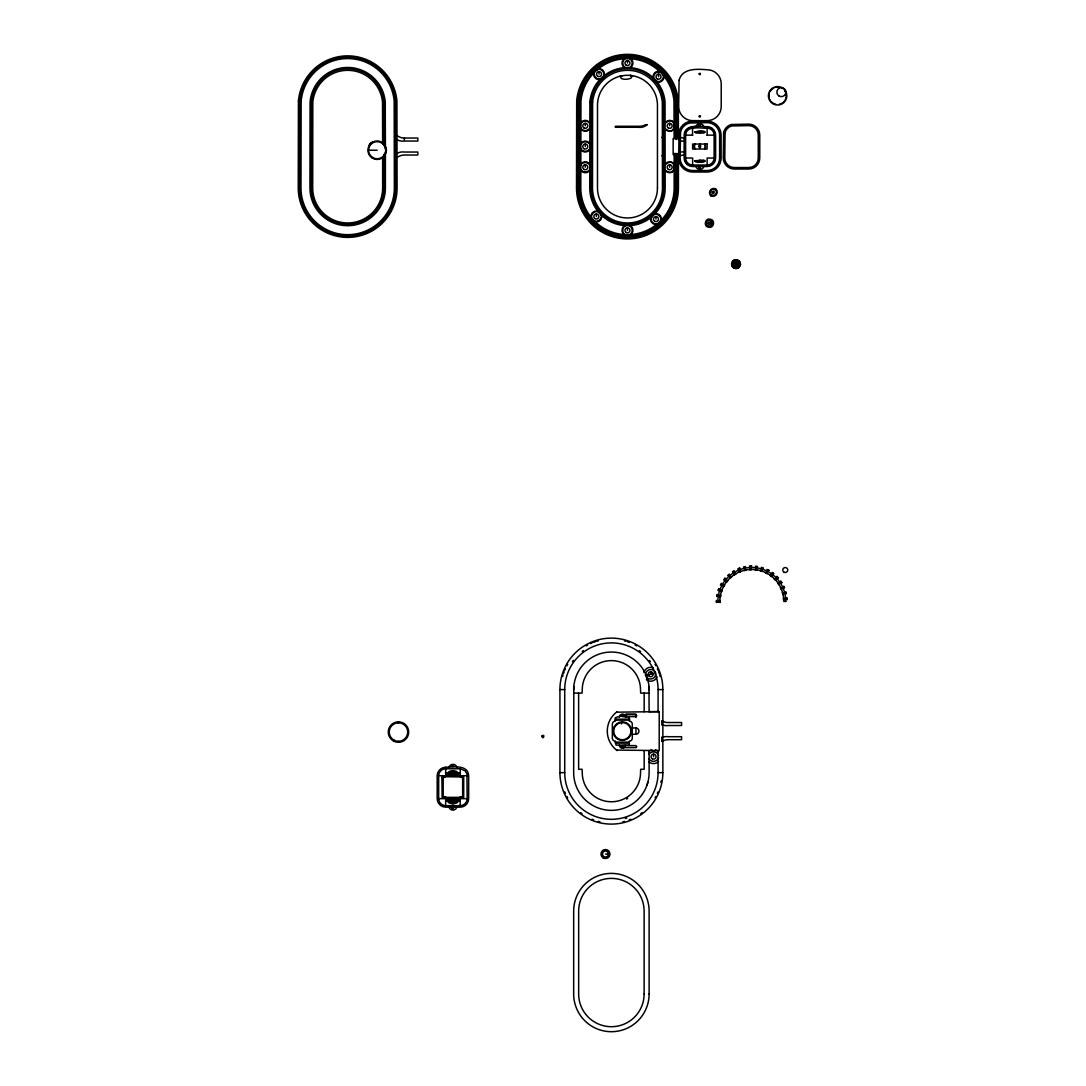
<?xml version="1.0" encoding="UTF-8"?>
<svg xmlns="http://www.w3.org/2000/svg" width="1086" height="1086" viewBox="0 0 1086 1086"><rect width="100%" height="100%" fill="white"/><g stroke="black" fill="none" stroke-linecap="round" stroke-linejoin="round"><path stroke-width="1.5" d="M644.161 750.67L644.161 769.295L640.672 769.295L640.414 775.173A29.132 29.132 0 0 1 611.391 801.767A29.132 29.132 0 0 1 582.367 775.173L582.11 769.295L578.621 769.295L578.621 693.112M644.161 711.737L644.161 693.112M649.116 750.643L649.116 772.635A37.725 37.725 0 0 1 611.391 810.36A37.725 37.725 0 0 1 573.666 772.635L573.815 686.488M621.382 723.928L621.762 723.222M659.351 223.064L659.718 222.671M445.681 773.178L450.921 772.675A1.996 1.996 0 0 1 452.916 770.68A1.996 1.996 0 0 1 454.925 772.675L460.26 773.178M447.921 772.675C449.265 770.083 456.582 770.083 457.912 772.675M460.165 801.156L454.925 801.658A1.996 1.996 0 0 1 452.916 803.654A1.996 1.996 0 0 1 450.921 801.658L445.681 801.156M684.791 135.085L685.049 133.103A7.846 7.846 0 0 1 690.601 127.551L697.429 127.293M685.633 135.139C686.461 124.659 700.579 128.637 707.122 128.134A6.991 6.991 0 0 1 714.113 135.139L714.113 158.04A6.991 6.991 0 0 1 707.122 165.031L692.637 165.031A6.991 6.991 0 0 1 685.633 158.04L685.633 135.139L692.637 135.139M708.153 223.241C708.099 221.368 711.181 221.775 710.651 223.567C710.217 225.983 706.253 222.806 709.416 223.241M645.546 675.234L646.564 677.447M659.582 221.938C664.523 217.051 654.491 210.67 652.089 216.576C648.627 221.137 655.034 225.807 658.971 223.309M628.699 58.02C632.934 59.635 633.64 65.825 629.161 67.956M628.699 225.291C632.975 226.879 633.64 233.137 629.161 235.241M646.835 785.531L647.826 782.395M601.59 78.694L601.468 77.961L602.092 78.368M590.282 127.361C588.178 131.8 582.585 131.406 580.453 127.768M590.282 148.076C588.164 152.488 582.612 152.135 580.453 148.483M590.282 168.792C588.096 173.244 582.612 172.81 580.453 169.185M625.767 67.956C621.368 65.947 621.966 59.554 626.242 58.02M625.767 235.228C621.45 233.137 621.898 226.893 626.242 225.291M601.196 214.553C602.676 219.345 596.567 223.567 592.617 220.064M602.038 77.622L602.771 77.717M767.734 570.245L766.363 572.919M598.956 211.974C594.422 210.046 590.214 214.594 591.748 218.843M773.083 572.987L770.992 575.797M599.391 212.259L600.124 212.829M645.437 674.786C645.654 669.492 652.319 667.523 655.32 671.895M448.219 800.952C446.495 804.55 459.351 804.55 457.627 800.952M661.917 72.803C656.786 68.581 650.188 77.445 655.835 80.473C660.437 84.436 665.827 77.174 662.284 73.142M602.839 77.717L603.382 76.943M646.889 677.827C650.188 680.393 655.442 678.791 655.863 673.795M777.237 577.358L775.065 579.408M600.137 212.897L601.047 214.118M631.523 731.95L631.523 730.281M736.77 265.432L738.29 265.486L738.29 262.731L736.009 262.581L736.009 264.115L740.503 264.224A4.493 4.493 0 0 0 733.865 260.165A4.493 4.493 0 0 0 733.661 267.943A4.493 4.493 0 0 0 740.503 264.224M592.291 219.671L592.481 218.965M616.549 712.172L659.202 711.629L659.216 750.602L616.549 750.059M780.956 582.001L778.458 583.657M754.96 569.865L756.983 570.136A2.593 2.593 0 0 1 756.643 569.539M663.071 740.828L661.849 740.923L661.849 737.177L663.451 736.987M784.282 587.01L781.092 588.436M648.763 758.557C651.071 762.698 657.152 762.141 658.659 757.607M621.694 75.884L621.518 75.966A1.493 1.493 0 0 0 621.871 78.708A12.72 12.72 0 0 0 630.464 78.368A1.493 1.493 0 0 0 630.464 75.463M655.469 672.329L655.618 672.777M648.899 754.254C651.491 750.697 656.745 751.2 658.618 755.191M596.825 70.128C600.599 67.101 605.445 72.49 603.653 76.577M590.255 124.374C588.449 120.03 582.15 119.935 580.291 124.361M590.255 145.09C588.531 140.8 582.15 140.664 580.291 145.076M590.255 165.791C588.544 161.556 582.137 161.325 580.291 165.791M635.975 747.589L636.776 746.611L635.785 745.607L622.264 745.607L621.273 746.611L622.319 747.643L635.785 747.602M786.264 592.712L782.87 593.58M646.238 675.438L655.075 673.144M619.712 76.332L622.264 75.762M699.873 133.049C703.199 128.257 695.855 133.632 699.873 132.058M699.873 160.036C696.56 164.828 703.904 159.452 699.873 161.04M452.916 773.68C456.229 768.888 448.898 774.264 452.916 772.675M452.916 800.667C449.604 805.459 456.948 800.083 452.916 801.658M786.739 598.725L783.753 598.943M397.883 721.837L398.671 721.823M397.938 722.828L398.657 722.814M621.776 721.918L622.495 721.905M716.801 601.468L720.289 601.454M716.298 601.454L720.289 601.468M707.122 126.641C699.751 126.519 684.804 123.655 684.139 135.031L684.139 158.04A8.498 8.498 0 0 0 692.637 166.525L707.122 166.525A8.498 8.498 0 0 0 715.62 158.04L715.62 135.139A8.498 8.498 0 0 0 707.122 126.641L707.122 135.316M703.891 127.293L707.122 127.293A7.833 7.833 0 0 1 709.158 127.564M694.646 132.058L697.877 132.058A1.996 1.996 0 0 1 698.149 131.053M705.045 132.058L701.882 132.058A1.996 1.996 0 0 0 701.61 131.053M707.122 135.139L714.113 135.139M397.096 135.546A11.756 11.756 0 0 0 404.345 138.044L417.825 138.044L417.825 141.044L404.345 141.044A10.846 10.846 0 0 1 396.852 139.483M680.148 138.546L673.144 138.546L673.144 154.538L680.148 154.538M368.561 150.221L377.154 150.221M685.633 158.04L692.637 158.04L692.637 165.031M714.113 158.04L707.122 158.04L707.122 165.031M694.714 161.04L697.877 161.04A1.996 1.996 0 0 0 698.461 162.452M705.045 161.04L701.882 161.04A1.996 1.996 0 0 1 701.298 162.452M697.47 165.873L692.637 165.873A7.833 7.833 0 0 1 690.601 165.601M703.904 165.873L707.122 165.873A7.833 7.833 0 0 0 709.158 165.601M734.489 264.115L736.009 264.115M559.928 689.583A51.463 51.463 0 0 1 611.391 638.12A51.463 51.463 0 0 1 662.854 689.583L662.854 772.635A51.463 51.463 0 0 1 611.391 824.098A51.463 51.463 0 0 1 559.928 772.635L559.928 689.583L564.72 689.583A46.684 46.684 0 0 1 611.391 642.898A46.684 46.684 0 0 1 658.075 689.583L658.075 711.615M658.075 689.583L662.854 689.583M573.666 693.112L582.11 693.112L582.367 687.234A29.132 29.132 0 0 1 640.414 687.234L640.672 693.112L649.116 693.112M649.319 711.629L659.202 711.629M615.314 719.163L629.31 719.163M615.314 720.154L629.31 720.154M630.83 727.973L635.785 727.959A3.149 3.149 0 0 1 638.935 731.109A3.149 3.149 0 0 1 635.785 734.258L630.844 734.258M615.314 742.145L629.31 742.145M615.314 743.136L629.31 743.136M445.681 767.273C453.052 767.15 467.998 764.286 468.663 775.662L468.663 798.658A8.498 8.498 0 0 1 460.165 807.156L445.681 807.156A8.498 8.498 0 0 1 437.183 798.658L437.183 775.757A8.498 8.498 0 0 1 445.681 767.273L445.681 776.68A2.498 2.498 0 0 0 443.183 779.178L443.183 795.169A2.498 2.498 0 0 0 445.681 797.667L445.681 805.663L460.165 805.663A6.991 6.991 0 0 0 467.156 798.658L466.926 773.951L465.107 770.816L460.165 768.766M445.681 768.779L460.26 768.779L460.26 776.68A2.498 2.498 0 0 1 462.663 779.178L462.663 795.169A2.498 2.498 0 0 1 460.165 797.667L460.165 805.663M559.928 772.635L564.72 772.635A46.684 46.684 0 0 0 611.391 819.306A46.684 46.684 0 0 0 658.075 772.635L658.075 750.602M658.075 772.635L662.854 772.635M450.527 773.68L453.717 773.68M445.681 774.182L460.26 774.182M445.681 775.187L460.26 775.187M445.681 805.663A6.991 6.991 0 0 1 438.676 798.658L438.676 775.757L467.156 775.757M438.676 798.658L467.156 798.658M445.681 799.16L460.165 799.16M445.681 800.165L460.165 800.165M450.527 800.667L453.717 800.667M605.472 854.03L608.445 854.302A3 3 0 0 1 603.735 856.474A3 3 0 0 1 604.223 851.302A3 3 0 0 1 608.445 854.302M630.084 75.423L632.676 75.762M716.814 595.44L720.751 596.119M590.363 126.818L590.255 127.293M590.363 147.533L590.255 148.008M590.363 168.249L590.255 168.724M781.839 582.639L780.698 580.942A2.593 2.593 0 0 1 777.644 582.978L778.784 584.689A2.593 2.593 0 0 1 781.839 582.653M665.243 128.623C677.012 138.302 677.067 112.958 665.066 123.451M665.256 170.054C676.985 179.692 677.121 154.416 665.08 164.868M663.451 725.231L661.849 725.041L661.849 721.294L663.071 721.375M718.335 589.603L721.633 590.77M594.653 71.323C592.522 75.518 596.771 80.35 601.169 78.857M657.288 65.228L659.596 66.993M724.606 579.408L726.928 581.295M595.63 70.196L596.01 69.898M733.525 571.589L735.086 574.141M738.656 568.453L739.96 571.698M646.835 676.877L647.826 680.012M750.44 565.955L750.575 569.444M648.966 686.488L649.116 711.764M398.277 721.823L398.304 722.828M398.657 741.304L398.671 742.295M710.407 222.44L711.71 221.856L711.71 224.612L710.407 224.028M699.873 143.746L699.873 146.542M692.542 128.148L692.542 135.316M678.438 155.122L678.438 187.973A50.961 50.961 0 0 1 627.464 238.934A50.961 50.961 0 0 1 576.503 187.973L576.68 100.835A50.988 50.988 0 0 1 678.261 100.835L678.438 137.053L677.433 137.053L677.257 100.93A49.983 49.983 0 0 0 577.671 100.93L577.508 187.973A49.97 49.97 0 0 0 627.464 237.943A49.97 49.97 0 0 0 677.433 187.973L677.433 155.122M676.89 138.546L676.727 100.971A49.44 49.44 0 0 0 578.214 100.971L578.037 187.973A49.427 49.427 0 0 0 627.464 237.4A49.427 49.427 0 0 0 676.89 187.973L676.89 153.384M675.397 138.546L675.234 101.107A47.947 47.947 0 0 0 627.464 57.341A47.947 47.947 0 0 0 579.707 101.107L579.544 187.973A47.933 47.933 0 0 0 627.464 235.906A47.933 47.933 0 0 0 675.397 187.973L675.397 153.384M674.148 138.546L673.985 101.215A46.698 46.698 0 0 0 580.956 101.215L580.793 187.973A46.684 46.684 0 0 0 627.464 234.657A46.684 46.684 0 0 0 674.148 187.973L674.148 153.384M669.668 123.329L669.668 125.827M669.695 164.76L669.695 167.258M658.523 71.486L658.523 76.726M655.971 216.576L655.971 219.073M653.568 754.118L653.568 756.616M650.65 671.745L650.65 674.243M635.962 717.479L635.962 714.126L625.97 714.126L625.97 717.493M635.962 727.511L635.962 734.217M627.464 60.558L627.464 63.056M627.464 227.829L627.464 230.327M613.074 730.797L613.074 731.502M599.024 71.635L599.024 74.133M596.363 213.969L596.363 216.481M585.273 123.329L585.273 125.827M585.273 144.044L585.273 146.542M585.273 164.76L585.273 167.258M564.72 689.583L564.72 772.635M404.345 138.044L404.345 140.053M385.394 149.081L385.258 101.989A37.725 37.725 0 0 0 310.08 101.989L309.944 187.973A37.725 37.725 0 0 0 347.669 225.698A37.725 37.725 0 0 0 385.394 187.973L385.394 152.461M384.145 145.714L384.01 102.098A36.476 36.476 0 0 0 311.329 102.098L311.193 187.973A36.476 36.476 0 0 0 347.669 224.449A36.476 36.476 0 0 0 384.145 187.973L384.145 154.171M382.639 144.044L382.516 102.233A34.983 34.983 0 0 0 312.822 102.233L312.7 187.973A34.969 34.969 0 0 0 347.669 222.956A34.969 34.969 0 0 0 382.639 187.973L382.639 157.565M617.269 750.602A24.001 24.001 0 0 1 617.269 711.629M625.319 745.145A3 3 0 0 1 622.319 748.132A3 3 0 0 1 619.319 745.145M619.319 717.154A3 3 0 0 1 622.319 714.167A3 3 0 0 1 625.319 717.154M438.676 775.757A6.991 6.991 0 0 1 445.681 768.766M456.921 807.156A4.168 4.168 0 0 1 448.925 807.156M448.98 767.273A4.168 4.168 0 0 1 456.962 767.273M461.672 796.649A1.996 1.996 0 0 1 460.152 796.839M445.694 796.839A1.996 1.996 0 0 1 444.188 796.649M562.643 676.524A50.458 50.458 0 0 1 563.105 674.935M563.607 673.361A50.458 50.458 0 0 1 564.163 671.8M564.774 670.266A50.458 50.458 0 0 1 565.426 668.759M566.892 665.786A50.458 50.458 0 0 1 567.693 664.347M586.155 645.871A50.458 50.458 0 0 1 587.607 645.07M590.567 643.618A50.458 50.458 0 0 1 592.074 642.953M593.621 642.355A50.458 50.458 0 0 1 595.169 641.799M596.743 641.283A50.458 50.458 0 0 1 598.332 640.835M624.45 640.835A50.458 50.458 0 0 1 626.038 641.283M627.613 641.799A50.458 50.458 0 0 1 629.174 642.355M635.174 645.07A50.458 50.458 0 0 1 636.627 645.871M655.089 664.347A50.458 50.458 0 0 1 655.903 665.786M657.356 668.759A50.458 50.458 0 0 1 658.007 670.266M658.618 671.8A50.458 50.458 0 0 1 659.175 673.361M659.677 674.935A50.458 50.458 0 0 1 660.139 676.524M572.403 661.645A47.96 47.96 0 0 1 573.34 660.383M582.191 651.519A47.96 47.96 0 0 1 583.453 650.595M639.328 650.595A47.96 47.96 0 0 1 640.591 651.519M649.442 660.383A47.96 47.96 0 0 1 650.378 661.645M661.184 780.861A50.458 50.458 0 0 1 660.885 782.477M658.007 791.952A50.458 50.458 0 0 1 657.356 793.459M655.903 796.418A50.458 50.458 0 0 1 655.089 797.871M642.111 812.667A50.458 50.458 0 0 1 640.781 813.658M630.708 819.251A50.458 50.458 0 0 1 629.174 819.862M624.45 821.383A50.458 50.458 0 0 1 622.848 821.776M599.934 821.776A50.458 50.458 0 0 1 598.332 821.383M593.621 819.862A50.458 50.458 0 0 1 592.074 819.251M582.001 813.658A50.458 50.458 0 0 1 580.671 812.667M567.693 797.871A50.458 50.458 0 0 1 566.892 796.418M565.426 793.459A50.458 50.458 0 0 1 564.774 791.952M626.812 818.057A47.96 47.96 0 0 1 625.319 818.532M662.704 724.986A10.846 10.846 0 0 0 668.107 725.516L681.587 725.516L681.587 722.516L668.107 722.516A11.756 11.756 0 0 1 661.917 720.765M661.985 737.53A10.846 10.846 0 0 1 668.107 736.702L681.587 736.702L681.587 739.702L668.107 739.702A11.756 11.756 0 0 0 661.917 741.453M573.666 689.773A37.725 37.725 0 0 1 611.391 652.048A37.725 37.725 0 0 1 649.116 689.773M627.64 798.414A30.476 30.476 0 0 1 626.636 799.024M657.111 676.917A6.991 6.991 0 0 1 647.962 680.705M647.147 680.298A6.991 6.991 0 0 1 646.387 679.795M643.889 672.438A6.991 6.991 0 0 1 653.324 667.781M658.523 761.571A6.991 6.991 0 0 1 648.627 761.571M648.627 751.675A6.991 6.991 0 0 1 651.763 749.856M655.387 749.856A6.991 6.991 0 0 1 658.523 751.675M368.955 147.126A4.493 4.493 0 0 1 374.1 142.103M396.852 153.601A10.846 10.846 0 0 1 404.345 152.04L417.825 152.04L417.825 155.04L404.345 155.04A11.756 11.756 0 0 0 397.096 157.538M784.689 89.867A9.245 9.245 0 0 1 779.911 104.758A9.245 9.245 0 0 1 768.535 94.02A9.245 9.245 0 0 1 783.128 88.387M783.685 88.835A9.245 9.245 0 0 1 784.214 89.337M786.21 95.799A8.593 8.593 0 0 1 785.789 98.432M785.287 99.654A8.593 8.593 0 0 1 784.608 100.794M784.187 101.324A8.593 8.593 0 0 1 783.739 101.826M782.748 102.695A8.593 8.593 0 0 1 781.621 103.401M781.01 103.699A8.593 8.593 0 0 1 779.096 104.27M775.784 104.202A8.593 8.593 0 0 1 774.508 103.822M773.897 103.55A8.593 8.593 0 0 1 772.214 102.491M771.712 102.057A8.593 8.593 0 0 1 771.25 101.582M770.436 100.523A8.593 8.593 0 0 1 769.784 99.355M769.336 98.107A8.593 8.593 0 0 1 769.336 93.505M770.083 91.645A8.593 8.593 0 0 1 770.436 91.075M770.816 90.532A8.593 8.593 0 0 1 772.743 88.713M773.313 88.36A8.593 8.593 0 0 1 773.897 88.047M775.784 87.409A8.593 8.593 0 0 1 779.748 87.477M781.621 88.197A8.593 8.593 0 0 1 782.192 88.536M784.608 90.803A8.593 8.593 0 0 1 785.287 91.943M785.789 93.179A8.593 8.593 0 0 1 786.183 95.134M662.446 137.053A10.846 10.846 0 0 1 661.836 137.542M716.244 191.584A3 3 0 0 1 716.244 193.132M715.945 193.865A3 3 0 0 1 714.126 195.263M712.959 195.331A3 3 0 0 1 710.366 192.751M710.448 191.584A3 3 0 0 1 711.846 189.765M712.565 189.466A3 3 0 0 1 714.126 189.466M715.172 189.982A3 3 0 0 1 715.728 190.539M590.35 169.362A5.498 5.498 0 0 1 580.508 170.013M580.508 164.515A5.498 5.498 0 0 1 590.35 165.153M590.35 148.646A5.498 5.498 0 0 1 580.508 149.298M580.508 143.8A5.498 5.498 0 0 1 590.35 144.438M590.35 127.931A5.498 5.498 0 0 1 580.508 128.582M580.508 123.085A5.498 5.498 0 0 1 590.35 123.723M597.599 68.812A5.498 5.498 0 0 1 603.775 76.875M602.363 78.491A5.498 5.498 0 0 1 601.766 78.884M601.128 79.21A5.498 5.498 0 0 1 594.259 71.377M663.6 74.622A5.498 5.498 0 0 1 659.243 82.169A5.498 5.498 0 0 1 653.08 76.006A5.498 5.498 0 0 1 660.627 71.649M674.976 127.252A5.498 5.498 0 0 1 665.311 129.18M665.311 122.487A5.498 5.498 0 0 1 674.976 124.401M629.568 57.979A5.498 5.498 0 0 1 630.219 67.821M624.721 67.821A5.498 5.498 0 0 1 625.36 57.979M675.003 168.683A5.498 5.498 0 0 1 665.324 170.611M665.324 163.918A5.498 5.498 0 0 1 675.003 165.832M629.568 225.25A5.498 5.498 0 0 1 630.219 235.092M624.721 235.092A5.498 5.498 0 0 1 625.373 225.25M601.44 214.376A5.498 5.498 0 0 1 593.621 221.232M593.024 220.838A5.498 5.498 0 0 1 592.481 220.363M591.055 217.892A5.498 5.498 0 0 1 599.119 211.716M599.716 212.109A5.498 5.498 0 0 1 600.259 212.584M600.734 213.127A5.498 5.498 0 0 1 601.128 213.725M652.089 215.191A5.498 5.498 0 0 1 661.048 221.177M658.713 223.838A5.498 5.498 0 0 1 658.075 224.15M657.397 224.381A5.498 5.498 0 0 1 650.894 216.969M651.206 216.331A5.498 5.498 0 0 1 651.614 215.734M714.697 160.063A7.833 7.833 0 0 1 711.045 164.828M688.714 164.828A7.833 7.833 0 0 1 684.791 158.04M711.045 128.352A7.833 7.833 0 0 1 714.697 133.103M661.836 155.556A10.846 10.846 0 0 1 662.446 156.045M676.008 154.049A10.846 10.846 0 0 1 676.646 153.601M679.497 152.325A10.846 10.846 0 0 1 684.139 152.04M676.89 157.538A11.756 11.756 0 0 1 684.139 155.04M684.139 141.044A10.846 10.846 0 0 1 679.497 140.759M676.646 139.483A10.846 10.846 0 0 1 676.008 139.035M684.139 138.044A11.756 11.756 0 0 1 676.89 135.546M703.877 166.525A4.168 4.168 0 0 1 695.882 166.525M695.827 126.641A4.168 4.168 0 0 1 703.823 126.641M783.508 593.893A2.593 2.593 0 0 0 782.83 594.653L782.327 592.657A2.593 2.593 0 0 0 785.884 591.761L786.386 593.743A2.593 2.593 0 0 0 784.431 593.458M782.382 587.567A2.593 2.593 0 0 0 783.753 586.128L784.581 588.001A2.593 2.593 0 0 0 781.228 589.494L780.4 587.621A2.593 2.593 0 0 0 781.391 587.798M771.63 575.974A2.593 2.593 0 0 0 771.63 576.652L769.988 575.417A2.593 2.593 0 0 0 770.951 575.078M771.942 575.01A2.593 2.593 0 0 1 773.829 573.707L772.187 572.485A2.593 2.593 0 0 1 771.698 574.413M761.978 570.829A2.593 2.593 0 0 0 762.223 571.453L760.254 570.856A2.593 2.593 0 0 0 760.811 570.462M762.033 569.485A2.593 2.593 0 0 1 763.309 567.951L761.354 567.34A2.593 2.593 0 0 1 761.408 569.634M756.453 568.548A2.593 2.593 0 0 1 757.471 566.485L755.435 566.227A2.593 2.593 0 0 1 755.883 568.48M745.512 569.498A2.593 2.593 0 0 0 746.231 570.204L744.222 570.639A2.593 2.593 0 0 0 744.602 569.688M745.105 568.562A2.593 2.593 0 0 1 745.471 566.607L743.462 567.041A2.593 2.593 0 0 1 744.589 568.67M734.407 573.924A2.593 2.593 0 0 1 734.38 574.942L736.118 573.87A2.593 2.593 0 0 1 734.204 570.734L732.453 571.806A2.593 2.593 0 0 1 734.068 572.974M730.403 576.49A2.593 2.593 0 0 0 731.679 576.924L730.131 578.281A2.593 2.593 0 0 0 729.996 577.277M729.901 576.042A2.593 2.593 0 0 1 729.249 574.155L727.715 575.512A2.593 2.593 0 0 1 729.249 576.15M723.968 585.15A2.593 2.593 0 0 0 724.647 585.055L723.643 586.847A2.593 2.593 0 0 0 723.181 585.951M722.665 584.825A2.593 2.593 0 0 1 721.43 583.263L720.439 585.055A2.593 2.593 0 0 1 722.692 585.476M721.606 590.105A2.593 2.593 0 0 0 722.258 589.902L721.579 591.829A2.593 2.593 0 0 0 718.104 590.608L718.796 588.68A2.593 2.593 0 0 0 720.602 590.092M719.556 600.843A2.593 2.593 0 0 0 720.099 600.436L720.099 602.486A2.593 2.593 0 0 0 716.421 602.486L716.421 600.436A2.593 2.593 0 0 0 718.932 601.101M718.362 595.997A2.593 2.593 0 0 0 716.76 596.472L717.113 594.449A2.593 2.593 0 0 0 720.724 595.074L720.385 597.096A2.593 2.593 0 0 0 719.353 596.241M708.696 227.218C713.502 228.97 715.945 219.766 710.203 219.291C705.126 217.349 703.09 226.893 708.696 227.218M735.29 268.093C740.041 269.857 742.512 260.681 736.892 260.206C731.665 258.101 729.683 267.835 735.29 268.093M710.746 195.833C715.579 197.951 719.231 192.629 715.932 188.896C711.126 186.792 707.515 192.086 710.746 195.833M298.419 100.971L298.243 187.973A49.427 49.427 0 0 0 347.669 237.4A49.427 49.427 0 0 0 397.096 187.973L396.919 100.971A49.44 49.44 0 0 0 298.419 100.971M299.912 101.107L299.736 187.973A47.933 47.933 0 0 0 347.669 235.906A47.933 47.933 0 0 0 395.589 187.973L395.426 101.107A47.947 47.947 0 0 0 347.669 57.341A47.947 47.947 0 0 0 299.912 101.107M301.148 101.215L300.985 187.973A46.684 46.684 0 0 0 347.669 234.657A46.684 46.684 0 0 0 394.354 187.973L394.191 101.215A46.698 46.698 0 0 0 301.148 101.215M589.888 101.989L589.752 187.973A37.725 37.725 0 0 0 627.464 225.698A37.725 37.725 0 0 0 665.189 187.973L665.053 101.989A37.725 37.725 0 0 0 589.888 101.989M591.123 102.098L591.001 187.973A36.476 36.476 0 0 0 627.464 224.449A36.476 36.476 0 0 0 663.94 187.973L663.817 102.098A36.476 36.476 0 0 0 591.123 102.098M592.617 102.233L592.494 187.973A34.969 34.969 0 0 0 627.464 222.956A34.969 34.969 0 0 0 662.446 187.973L662.311 102.233A34.983 34.983 0 0 0 592.617 102.233M621.341 715.43L622.319 716.665L635.785 716.624L636.776 715.633L635.785 714.629L622.319 714.629C619.604 718.484 625.903 714.004 621.355 715.402M441.893 777.413L442.151 797.368L463.708 797.368L463.708 776.965L442.857 776.68L441.893 777.413M452.197 765.562C453.174 768.616 454.572 763.404 452.197 765.562M452.156 808.446C453.133 811.5 454.518 806.301 452.156 808.446M541.792 736.159C543.312 740.923 545.498 732.792 541.792 736.159M679.089 80.201L678.669 106.537A14.104 14.104 0 0 0 692.773 120.641L707.108 120.641A14.104 14.104 0 0 0 721.213 106.537L721.213 83.866A14.104 14.104 0 0 0 707.108 69.762C697.321 68.975 682.293 67.902 679.089 80.201M679.062 131.501L678.641 158.04A13.996 13.996 0 0 0 692.637 172.022L707.122 172.022A13.996 13.996 0 0 0 721.118 158.04L721.118 135.139A13.996 13.996 0 0 0 707.122 121.143L688.999 121.564A14.05 14.05 0 0 0 679.062 131.501M680.528 131.895L680.148 158.04A12.489 12.489 0 0 0 692.637 170.529L707.122 170.529A12.489 12.489 0 0 0 719.611 158.04L719.611 135.139A12.489 12.489 0 0 0 707.122 122.637L689.393 123.017A12.543 12.543 0 0 0 680.528 131.895M699.126 73.767C700.09 76.794 701.475 71.635 699.126 73.767M615.355 717.9L615.314 721.158A3 3 0 0 0 612.328 724.158L612.328 738.141A3 3 0 0 0 615.314 741.141L616.061 745.105L628.305 745.145L629.283 744.399L629.31 741.141A3 3 0 0 0 632.31 738.141L632.31 724.158A3 3 0 0 0 629.31 721.158C632.201 713.692 617.323 716.231 615.355 717.9M694.918 131.8L695.882 133.049L703.877 133.049L704.882 132.058L703.877 131.053L694.918 131.8M699.18 116.229C700.144 119.256 701.529 114.098 699.18 116.229M699.058 124.931C700.036 127.985 701.434 122.786 699.058 124.931M694.918 160.782L695.882 162.031L703.877 162.031L704.882 161.04L703.877 160.036L694.918 160.782M698.678 146.216C700.198 150.995 702.384 142.85 698.678 146.216M621.355 746.381C622.563 750.182 624.314 743.693 621.355 746.381M699.112 167.828C700.09 170.882 701.475 165.669 699.112 167.828M712.117 192.032C713.678 196.892 715.891 188.597 712.117 192.032M723.629 132.275L723.29 158.04A10.996 10.996 0 0 0 734.272 169.022L748.77 169.022A10.996 10.996 0 0 0 759.766 158.04L759.766 135.139A10.996 10.996 0 0 0 748.77 124.143L731.421 124.483A11.023 11.023 0 0 0 723.629 132.275M725.081 132.668L724.783 158.04A9.489 9.489 0 0 0 734.272 167.529L748.77 167.529A9.489 9.489 0 0 0 758.259 158.04L758.259 135.139A9.489 9.489 0 0 0 748.77 125.637L731.815 125.949A9.516 9.516 0 0 0 725.081 132.668M739.742 568.032L739.661 568.195A2.593 2.593 0 0 0 741.019 571.603L739.118 572.363A2.593 2.593 0 0 0 737.761 568.955L739.742 568.032M783.535 599.988L783.373 597.952A2.593 2.593 0 0 0 787.038 597.667L787.201 599.703A2.593 2.593 0 0 0 783.535 600.001M724.946 578.2L723.67 579.965A2.593 2.593 0 0 1 726.52 582.286L727.81 580.698A2.593 2.593 0 0 1 724.959 578.376L724.946 578.2M751.593 565.915L751.458 566.037A2.593 2.593 0 0 0 751.607 569.716L749.557 569.797A2.593 2.593 0 0 0 749.408 566.118L751.593 565.915M768.997 570.326L768.82 570.381A2.593 2.593 0 0 0 767.15 573.652L765.318 572.716A2.593 2.593 0 0 0 766.987 569.444L768.997 570.326M647.08 124.781L645.573 124.781A13.942 13.942 0 0 1 638.337 126.275L615.341 126.275L615.341 127.279L638.337 127.279A10.846 10.846 0 0 0 647.08 124.781M707.122 144.044L692.637 144.044L692.637 149.04L707.122 149.04L707.122 144.044M785.802 601.454L783.848 601.454A32.023 32.023 0 0 0 751.824 569.431A32.023 32.023 0 0 0 719.801 601.454L717.846 601.454A33.978 33.978 0 0 1 751.824 567.476A33.978 33.978 0 0 1 785.802 601.454M778.404 577.847L778.214 577.833A2.593 2.593 0 0 0 775.553 580.358L774.142 578.879A2.593 2.593 0 0 0 776.802 576.34L778.404 577.847M657.451 187.973L657.451 105.288A29.974 29.974 0 0 0 627.464 75.301A29.974 29.974 0 0 0 597.49 105.288L597.49 187.973A29.974 29.974 0 0 0 627.464 217.96A29.974 29.974 0 0 0 657.451 187.973M649.116 993.975L649.116 911.113A37.725 37.725 0 0 0 611.391 873.388A37.725 37.725 0 0 0 573.666 911.113L573.666 993.975A37.725 37.725 0 0 0 611.391 1031.7A37.725 37.725 0 0 0 649.116 993.975M644.12 993.975L644.12 911.113A32.729 32.729 0 0 0 611.391 878.384A32.729 32.729 0 0 0 578.662 911.113L578.662 993.975A32.729 32.729 0 0 0 611.391 1026.704A32.729 32.729 0 0 0 644.12 993.975M617.69 739.159A9.245 9.245 0 0 0 631.563 731.149A9.245 9.245 0 0 0 617.69 723.14A9.245 9.245 0 0 0 617.69 739.159M618.015 738.589A8.593 8.593 0 0 0 630.912 731.149A8.593 8.593 0 0 0 618.015 723.71A8.593 8.593 0 0 0 618.015 738.589M393.851 740.068A9.245 9.245 0 0 0 407.725 732.059A9.245 9.245 0 0 0 393.851 724.05A9.245 9.245 0 0 0 393.851 740.068M393.363 740.937A10.249 10.249 0 0 0 408.716 732.059A10.249 10.249 0 0 0 393.363 723.195A10.249 10.249 0 0 0 393.363 740.937M603.164 857.899A4.493 4.493 0 0 0 609.965 854.085A4.493 4.493 0 0 0 603.273 850.107A4.493 4.493 0 0 0 603.164 857.899M649.401 676.402A2.498 2.498 0 0 0 653.148 674.243A2.498 2.498 0 0 0 649.401 672.085A2.498 2.498 0 0 0 649.401 676.402M652.319 758.788A2.498 2.498 0 0 0 656.066 756.616A2.498 2.498 0 0 0 652.319 754.458A2.498 2.498 0 0 0 652.319 758.788M372.579 157.484A8.593 8.593 0 0 0 385.747 150.547A8.593 8.593 0 0 0 373.15 142.619A8.593 8.593 0 0 0 372.579 157.484M372.226 158.04A9.245 9.245 0 0 0 386.399 150.574A9.245 9.245 0 0 0 372.851 142.035A9.245 9.245 0 0 0 372.226 158.04M779.001 95.962A4.493 4.493 0 0 0 785.857 92.242A4.493 4.493 0 0 0 779.205 88.183A4.493 4.493 0 0 0 779.001 95.962M735.249 265.432A1.52 1.52 0 0 0 737.53 264.115A1.52 1.52 0 0 0 735.249 262.798A1.52 1.52 0 0 0 735.249 265.432M734.503 266.708A3 3 0 0 0 739.009 264.115A3 3 0 0 0 734.503 261.509A3 3 0 0 0 734.503 266.708M707.923 225.834A3 3 0 0 0 712.416 223.241A3 3 0 0 0 707.923 220.634A3 3 0 0 0 707.923 225.834M704.638 149.298A5.498 5.498 0 0 0 704.638 143.8A5.593 5.593 0 0 1 704.719 149.339M695.121 143.8A5.498 5.498 0 0 0 695.121 149.298A5.593 5.593 0 0 1 695.026 143.746M783.834 572.091A2.498 2.498 0 0 0 787.744 570.259A2.498 2.498 0 0 0 784.201 567.774A2.498 2.498 0 0 0 783.834 572.091M584.024 169.43A2.498 2.498 0 0 0 587.77 167.258A2.498 2.498 0 0 0 584.024 165.099A2.498 2.498 0 0 0 584.024 169.43M584.024 148.714A2.498 2.498 0 0 0 587.77 146.542A2.498 2.498 0 0 0 584.024 144.384A2.498 2.498 0 0 0 584.024 148.714M584.024 127.999A2.498 2.498 0 0 0 587.77 125.827A2.498 2.498 0 0 0 584.024 123.668A2.498 2.498 0 0 0 584.024 127.999M597.775 76.291A2.498 2.498 0 0 0 601.522 74.133A2.498 2.498 0 0 0 597.775 71.961A2.498 2.498 0 0 0 597.775 76.291M657.274 78.884A2.498 2.498 0 0 0 661.021 76.726A2.498 2.498 0 0 0 657.274 74.554A2.498 2.498 0 0 0 657.274 78.884M668.419 127.999A2.498 2.498 0 0 0 672.166 125.827A2.498 2.498 0 0 0 668.419 123.668A2.498 2.498 0 0 0 668.419 127.999M626.215 65.214A2.498 2.498 0 0 0 629.961 63.056A2.498 2.498 0 0 0 626.215 60.897A2.498 2.498 0 0 0 626.215 65.214M668.447 169.43A2.498 2.498 0 0 0 672.193 167.258A2.498 2.498 0 0 0 668.447 165.099A2.498 2.498 0 0 0 668.447 169.43M626.215 232.499A2.498 2.498 0 0 0 629.961 230.327A2.498 2.498 0 0 0 626.215 228.169A2.498 2.498 0 0 0 626.215 232.499M595.114 218.639A2.498 2.498 0 0 0 598.861 216.481A2.498 2.498 0 0 0 595.114 214.309A2.498 2.498 0 0 0 595.114 218.639M654.722 221.245A2.498 2.498 0 0 0 658.469 219.073A2.498 2.498 0 0 0 654.722 216.915A2.498 2.498 0 0 0 654.722 221.245"/></g></svg>
